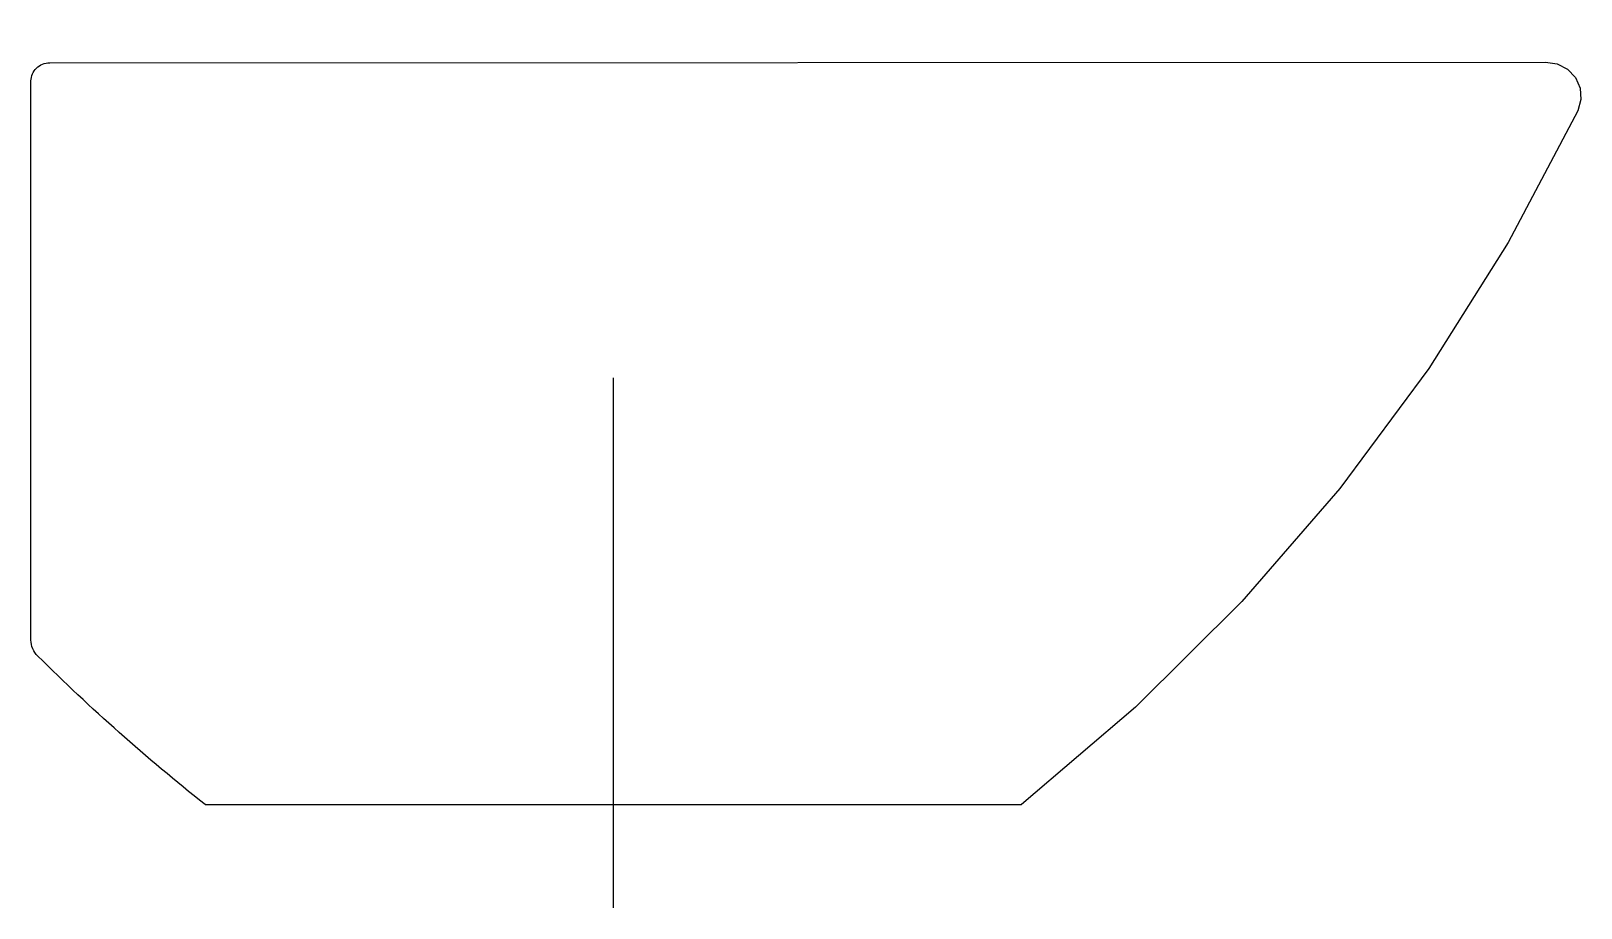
# Model space of a CAD drawing. Extents: x -580.138 to -579.846, y 628.477 to 628.642.
import ezdxf

# ---------------------------------------------------------------- set-up
doc = ezdxf.new("R2010")
doc.units = 0
doc.header["$LTSCALE"] = 0.2
doc.header["$MEASUREMENT"] = 0
doc.linetypes.add('AXES', pattern=[0.54, 0.3, -0.08, 0.08, -0.08])
doc.linetypes.add('CONTINU', pattern=[0])
doc.layers.get('0').update_dxf_attribs({"linetype": 'CONTINUOUS'})
doc.layers.add('DECA_EIXOS', color=5, linetype='AXES')

msp = doc.modelspace()

# ---------------------------------------------------------------- linework, layer by layer
at = {"linetype": 'CONTINU'}
for points in [[(-580.13817, 628.63305, -0.203291), (-580.13713, 628.63549)], [(-580.13713, 628.63549, -0.197296), (-580.13463, 628.63649)], [(-580.13784, 628.52593, -0.099628), (-580.13817, 628.52756)], [(-580.1369, 628.52455, -0.09857), (-580.13784, 628.52593)], [(-580.12151, 628.51011, -0.01399), (-580.1369, 628.52455)], [(-580.10532, 628.49654, -0.013956), (-580.12151, 628.51011)]]:
    msp.add_lwpolyline(points, format="xyb", dxfattribs=at)
for points in [[(-580.13463, 628.63649), (-579.85229, 628.63663)], [(-579.85229, 628.63663), (-579.85009, 628.63631), (-579.84815, 628.6353), (-579.84663, 628.63369)], [(-580.13817, 628.52756), (-580.13817, 628.63305)], [(-579.84663, 628.63369), (-579.84575, 628.63169), (-579.8456, 628.62954), (-579.84619, 628.62744)], [(-579.84619, 628.62744), (-579.85935, 628.60257), (-579.87435, 628.57879), (-579.89112, 628.55619)], [(-579.89112, 628.55619), (-579.90963, 628.53482), (-579.92968, 628.51491), (-579.95118, 628.49654)], [(-580.10532, 628.49654), (-579.95118, 628.49654)]]:
    msp.add_lwpolyline(points, dxfattribs=at)
at = {"layer": 'DECA_EIXOS'}
msp.add_lwpolyline([(-580.02825, 628.47701), (-580.02825, 628.64248)], dxfattribs=at)

doc.saveas('drawing.dxf')
